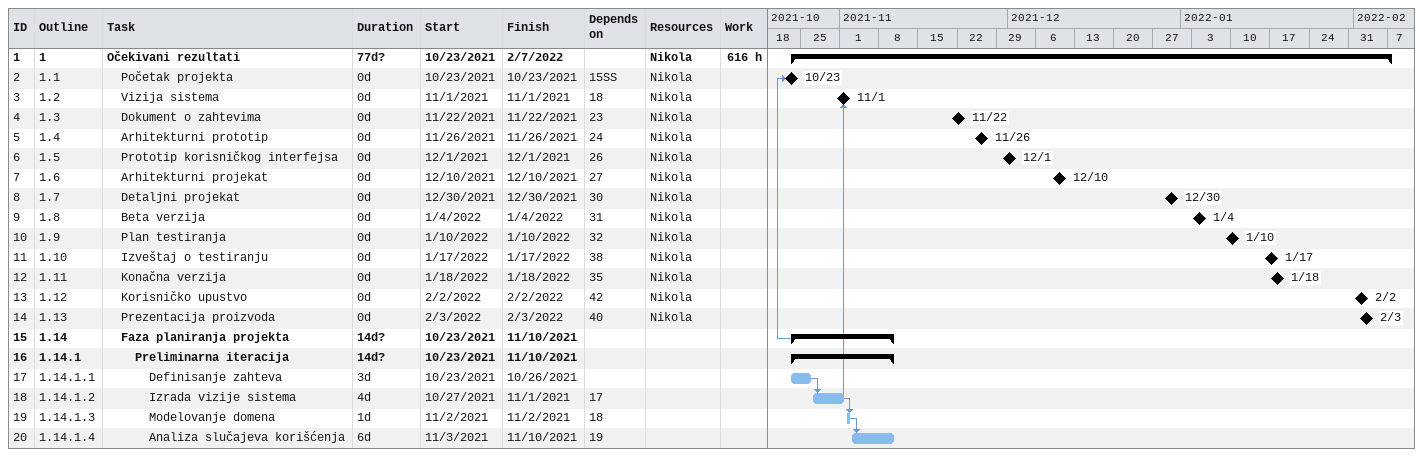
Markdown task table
| ID | WBS | Task | Duration | Start | Finish | Predecessors | Resources | Work (h) |
|---|---|---|---|---|---|---|---|---|
| 1 | 1 | **Očekivani rezultati** | 77d? | 2021-10-23 | 2022-02-07 |  | Nikola | 616 |
| 2 | 1.1 | Početak projekta | 0d | 2021-10-23 | 2021-10-23 | 15SS | Nikola |  |
| 3 | 1.2 | Vizija sistema | 0d | 2021-11-01 | 2021-11-01 | 18 | Nikola |  |
| 4 | 1.3 | Dokument o zahtevima | 0d | 2021-11-22 | 2021-11-22 | 23 | Nikola |  |
| 5 | 1.4 | Arhitekturni prototip | 0d | 2021-11-26 | 2021-11-26 | 24 | Nikola |  |
| 6 | 1.5 | Prototip korisničkog interfejsa | 0d | 2021-12-01 | 2021-12-01 | 26 | Nikola |  |
| 7 | 1.6 | Arhitekturni projekat | 0d | 2021-12-10 | 2021-12-10 | 27 | Nikola |  |
| 8 | 1.7 | Detaljni projekat | 0d | 2021-12-30 | 2021-12-30 | 30 | Nikola |  |
| 9 | 1.8 | Beta verzija | 0d | 2022-01-04 | 2022-01-04 | 31 | Nikola |  |
| 10 | 1.9 | Plan testiranja | 0d | 2022-01-10 | 2022-01-10 | 32 | Nikola |  |
| 11 | 1.10 | Izveštaj o testiranju | 0d | 2022-01-17 | 2022-01-17 | 38 | Nikola |  |
| 12 | 1.11 | Konačna verzija | 0d | 2022-01-18 | 2022-01-18 | 35 | Nikola |  |
| 13 | 1.12 | Korisničko upustvo | 0d | 2022-02-02 | 2022-02-02 | 42 | Nikola |  |
| 14 | 1.13 | Prezentacija proizvoda | 0d | 2022-02-03 | 2022-02-03 | 40 | Nikola |  |
| 15 | 1.14 | **Faza planiranja projekta** | 14d? | 2021-10-23 | 2021-11-10 |  |  |  |
| 16 | 1.14.1 | **Preliminarna iteracija** | 14d? | 2021-10-23 | 2021-11-10 |  |  |  |
| 17 | 1.14.1.1 | Definisanje zahteva | 3d | 2021-10-23 | 2021-10-26 |  |  |  |
| 18 | 1.14.1.2 | Izrada vizije sistema | 4d | 2021-10-27 | 2021-11-01 | 17 |  |  |
| 19 | 1.14.1.3 | Modelovanje domena | 1d | 2021-11-02 | 2021-11-02 | 18 |  |  |
| 20 | 1.14.1.4 | Analiza slučajeva korišćenja | 6d | 2021-11-03 | 2021-11-10 | 19 |  |  |
